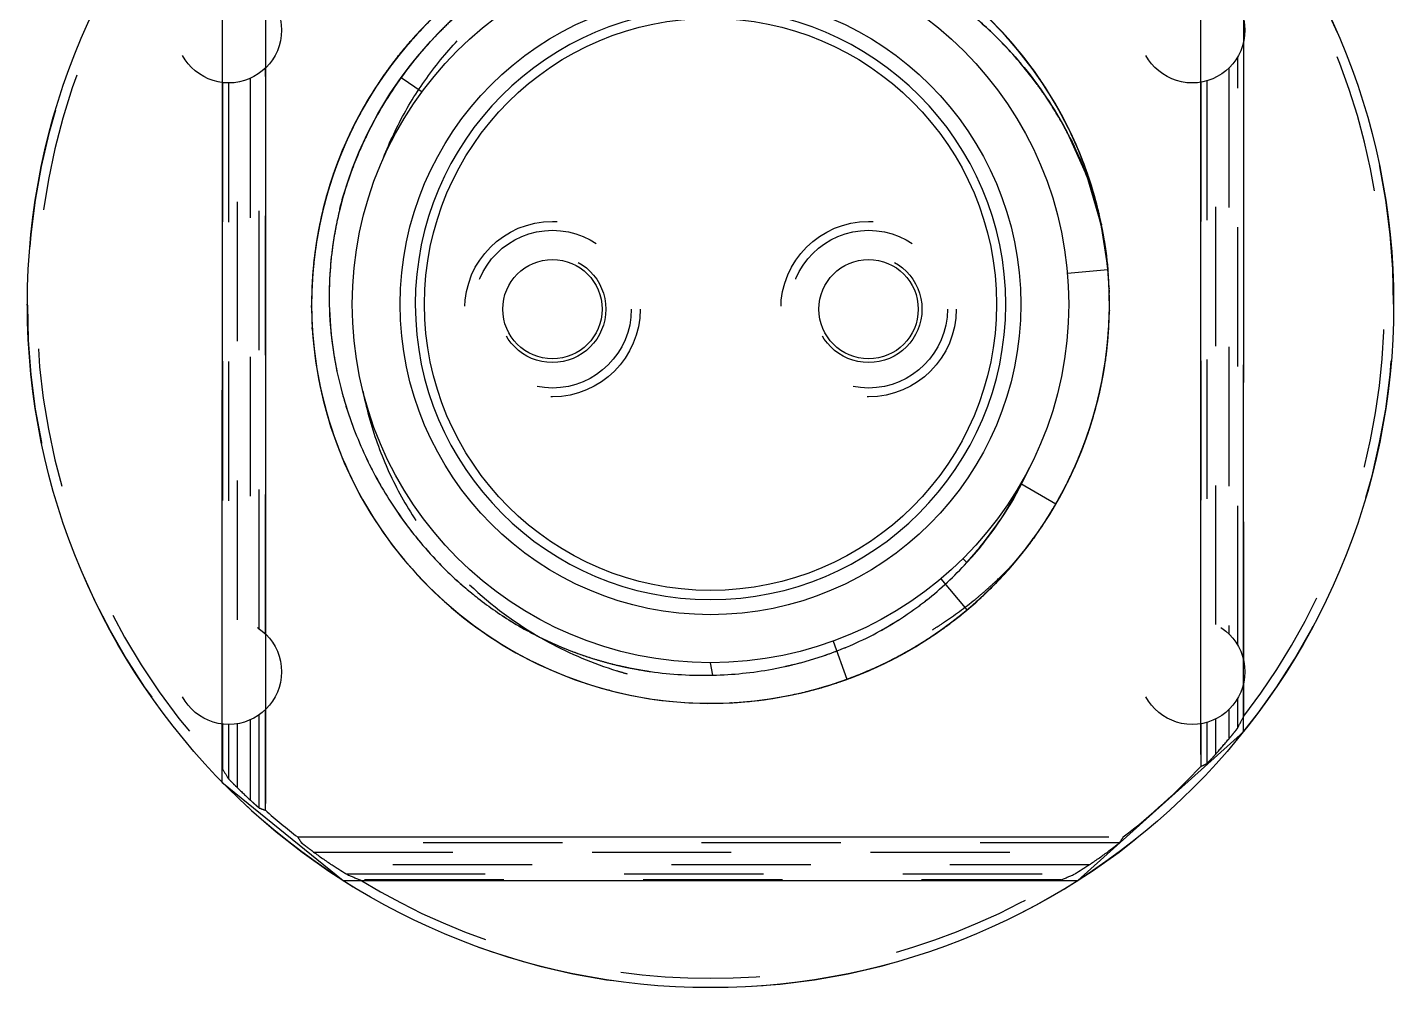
# Model space of a CAD drawing. Header units: millimetres. Extents: x 0 to 841, y 0 to 594.
# Drawn here: x 283.79 to 329.17, y 235.88 to 267.77 of the extents above; entities that cross this region are included whole.
import ezdxf

# ---------------------------------------------------------------- set-up
doc = ezdxf.new("R2010")
doc.units = ezdxf.units.MM
doc.header["$LTSCALE"] = 46.255
doc.linetypes.add('HIDDEN', pattern=[0.2, 0.1, -0.1])
doc.layers.get('0').update_dxf_attribs({"linetype": 'CONTINUOUS'})
doc.layers.add('DEFAULT_2', color=8, linetype='HIDDEN')

msp = doc.modelspace()

# ---------------------------------------------------------------- linework, layer by layer
for p, q in [((291.693, 275.017), (291.693, 241.993)), ((290.259, 274.438), (290.253, 242.707)), ((322.765, 243.615), (322.765, 273.384)), ((324.181, 244.373), (324.198, 272.745)), ((318.676, 239.435), (324.181, 244.373)), ((290.253, 242.707), (294.274, 239.44)), ((292.415, 241.174), (292.415, 241.174)), ((293.069, 240.883), (319.713, 240.883)), ((294.274, 239.44), (318.676, 239.435))]:
    msp.add_line(p, q)
at = {"color": 7, "linetype": 'Continuous'}
for p, q in [((296.204, 266.097), (296.899, 265.627)), ((319.38, 261.593), (319.384, 261.575)), ((318.333, 259.607), (319.678, 259.724)), ((296.673, 258.569), (296.673, 258.56)), ((316.284, 258.56), (316.284, 258.569)), ((293.971, 256.889), (293.971, 256.889)), ((315.583, 250.694), (315.96, 251.202)), ((314.864, 250.126), (314.993, 249.995)), ((306.556, 246.254), (306.479, 246.669))]:
    msp.add_line(p, q, dxfattribs=at)
msp.add_circle((306.479, 258.569), 22.691)
for centre, radius in [((306.479, 258.569), 11.9), ((306.479, 258.569), 10.306), ((306.479, 258.569), 9.5), ((301.229, 258.409), 1.65), ((311.729, 258.409), 1.65)]:
    msp.add_circle(centre, radius, dxfattribs=at)
for centre, radius, start, end in [((306.479, 258.569), 13.25, 47.9005, 180.3249), ((306.479, 258.569), 9.806, 0, 180), ((306.518, 258.598), 13.202, 26.1338, 47.9419), ((306.864, 258.42), 13.137, 144.2402, 153.4758), ((306.524, 258.597), 12.753, 153.5037, 156.528), ((306.397, 258.535), 13.338, 14.7307, 26.152), ((306.194, 258.737), 12.395, 156.5146, 162.7127), ((305.975, 258.81), 12.164, 162.7344, 166.1429), ((306.556, 258.582), 13.173, 14.5413, 14.706), ((306.586, 258.59), 13.142, 13.2125, 14.5418), ((305.899, 258.828), 12.086, 166.1429, 169.3054), ((306.619, 258.599), 13.107, 8.2271, 13.122), ((305.808, 258.846), 11.993, 169.307, 172.1228), ((305.867, 258.839), 12.053, 172.1279, 176.5749), ((306.467, 258.564), 13.262, 1.9434, 5.0208), ((305.937, 258.835), 12.123, 176.5759, 182.0674), ((306.479, 258.57), 13.25, 183.4786, 1.919), ((306.342, 258.56), 13.114, 180.287, 183.4726), ((305.984, 258.837), 12.17, 182.0706, 189.2124), ((306.479, 258.569), 9.806, 180.0535, 359.9465), ((306.216, 258.882), 12.406, 189.2461, 196.0785), ((306.654, 259.005), 12.861, 196.0653, 200.8471), ((306.87, 259.087), 13.092, 200.844, 205.1439), ((306.998, 259.147), 13.234, 205.1435, 210.1584), ((306.017, 258.174), 12.144, 329.6795, 335.5242), ((306.995, 259.144), 13.23, 210.1564, 214.2487), ((306.021, 258.173), 12.139, 323.4439, 329.6766), ((306.905, 259.082), 13.12, 214.2455, 219.4168), ((306.708, 258.921), 12.865, 219.4176, 223.802), ((306.025, 258.17), 12.134, 320.4899, 323.444), ((306.022, 258.172), 12.138, 317.6511, 320.4898), ((306.502, 258.724), 12.581, 223.8041, 229.6056), ((306.69, 257.563), 11.235, 308.2655, 317.6525), ((306.4, 258.607), 12.425, 229.6144, 232.0308), ((306.286, 258.458), 12.238, 232.023, 238.7472), ((306.74, 257.506), 11.158, 304.995, 308.2451), ((306.667, 257.612), 11.288, 298.7504, 304.9892), ((306.158, 258.252), 11.996, 238.7575, 242.7007), ((306.114, 258.173), 11.905, 242.7157, 248.8916), ((306.571, 257.791), 11.491, 293.781, 298.7415), ((306.155, 258.277), 12.017, 248.8894, 252.7431), ((306.37, 258.31), 12.047, 283.7005, 289.4292), ((306.467, 258.026), 11.747, 289.4413, 293.7838), ((306.17, 258.327), 12.069, 252.7433, 254.7589), ((306.192, 258.408), 12.153, 254.7591, 256.8633), ((306.205, 258.463), 12.209, 256.8624, 257.7748), ((306.211, 258.491), 12.238, 257.7747, 258.5518), ((306.221, 258.539), 12.287, 258.5529, 260.9272), ((306.256, 258.841), 12.591, 271.3661, 280.3806), ((306.29, 258.635), 12.382, 280.3969, 282.37), ((306.312, 258.534), 12.279, 282.3709, 283.7137), ((306.228, 258.581), 12.33, 260.9264, 261.8921), ((306.253, 258.806), 12.556, 261.921, 271.3827)]:
    msp.add_arc(centre, radius, start, end, dxfattribs=at)
for points, knots in [([(296.204, 266.097), (296.893, 267.054), (298.527, 268.784), (300.561, 270.028), (301.639, 270.481)], [0, 0, 0, 0, 0.502194, 1, 1, 1, 1]), ([(315.154, 268.191), (315.788, 267.661), (316.959, 266.478), (317.886, 265.096), (318.278, 264.368)], [0, 0, 0, 0, 0.49999, 1, 1, 1, 1]), ([(318.278, 264.368), (318.663, 263.653), (319.296, 262.143), (319.608, 260.534), (319.678, 259.724)], [0, 0, 0, 0, 0.500036, 1, 1, 1, 1])]:
    msp.add_open_spline(points, degree=3, knots=knots, dxfattribs=at)
at = {"layer": 'DEFAULT_2', "color": 8, "linetype": 'HIDDEN'}
for p, q in [((296.931, 267.756), (296.915, 267.74)), ((324.193, 246.723), (324.193, 267.316)), ((316.511, 267.224), (316.527, 267.205)), ((316.541, 267.189), (316.525, 267.208)), ((291.693, 247.63), (291.693, 266.409)), ((295.962, 266.629), (295.944, 266.606)), ((295.977, 266.648), (295.962, 266.629)), ((296.061, 266.757), (296.055, 266.748)), ((296.098, 266.802), (296.119, 266.829)), ((323.692, 266.408), (323.692, 247.631)), ((323.991, 247.25), (323.991, 266.789)), ((291.192, 266.071), (291.192, 247.968)), ((291.491, 247.797), (291.491, 266.242)), ((295.542, 266.049), (295.535, 266.038)), ((295.535, 266.039), (295.542, 266.049)), ((295.608, 266.144), (295.594, 266.124)), ((295.594, 266.124), (295.608, 266.144)), ((295.594, 266.124), (295.602, 266.136)), ((295.602, 266.135), (295.594, 266.124)), ((295.62, 266.162), (295.608, 266.144)), ((295.689, 266.259), (295.702, 266.277)), ((322.966, 265.989), (322.966, 248.05)), ((323.266, 247.932), (323.266, 266.106)), ((290.265, 265.933), (290.265, 248.106)), ((290.466, 265.921), (290.466, 248.118)), ((290.766, 248.096), (290.766, 265.943)), ((295.25, 265.602), (295.261, 265.62)), ((295.275, 265.641), (295.264, 265.624)), ((295.349, 265.758), (295.333, 265.734)), ((295.333, 265.733), (295.349, 265.758)), ((295.335, 265.737), (295.349, 265.758)), ((295.349, 265.758), (295.336, 265.739)), ((322.765, 265.943), (322.765, 248.096)), ((295.122, 265.393), (295.116, 265.384)), ((295.116, 265.384), (295.121, 265.393)), ((294.862, 264.941), (294.857, 264.932)), ((294.857, 264.932), (294.862, 264.941)), ((294.509, 264.25), (294.495, 264.22)), ((294.495, 264.22), (294.509, 264.25)), ((294.514, 264.26), (294.509, 264.25)), ((294.509, 264.25), (294.514, 264.26)), ((318.275, 264.373), (318.278, 264.369)), ((318.372, 264.41), (318.365, 264.422)), ((318.691, 263.71), (318.698, 263.691)), ((318.706, 263.672), (318.698, 263.691)), ((293.96, 262.907), (293.956, 262.897)), ((293.957, 262.897), (293.96, 262.908)), ((293.719, 262.135), (293.715, 262.124)), ((293.715, 262.123), (293.719, 262.135)), ((293.727, 262.166), (293.719, 262.135)), ((293.719, 262.135), (293.727, 262.166)), ((319.293, 261.936), (319.297, 261.918)), ((319.294, 261.932), (319.299, 261.914)), ((293.632, 261.812), (293.637, 261.832)), ((293.642, 261.851), (293.637, 261.832)), ((319.38, 261.589), (319.385, 261.57)), ((319.455, 261.248), (319.461, 261.217)), ((319.456, 261.239), (319.463, 261.208)), ((293.41, 260.749), (293.408, 260.738)), ((293.408, 260.738), (293.41, 260.749)), ((319.589, 260.484), (319.592, 260.468)), ((319.591, 260.474), (319.594, 260.459)), ((293.303, 259.966), (293.302, 259.955)), ((293.302, 259.954), (293.303, 259.966)), ((293.304, 259.977), (293.303, 259.966)), ((293.303, 259.966), (293.304, 259.977)), ((319.676, 259.744), (319.673, 259.779)), ((319.676, 259.746), (319.678, 259.725)), ((319.678, 259.724), (319.676, 259.744)), ((319.676, 259.744), (319.678, 259.724)), ((319.678, 259.737), (319.679, 259.725)), ((319.681, 259.694), (319.678, 259.724)), ((319.678, 259.724), (319.681, 259.694)), ((319.678, 259.724), (319.681, 259.692)), ((319.682, 259.675), (319.681, 259.694)), ((319.681, 259.694), (319.682, 259.675)), ((319.681, 259.692), (319.682, 259.671)), ((319.684, 259.647), (319.683, 259.668)), ((319.689, 259.594), (319.69, 259.58)), ((319.69, 259.579), (319.689, 259.593)), ((319.689, 259.593), (319.69, 259.579)), ((319.69, 259.58), (319.689, 259.593)), ((319.69, 259.581), (319.689, 259.592)), ((319.689, 259.592), (319.69, 259.581)), ((319.718, 259.089), (319.717, 259.1)), ((319.717, 259.1), (319.718, 259.09)), ((319.718, 259.082), (319.718, 259.092)), ((319.718, 259.092), (319.718, 259.082)), ((319.721, 259.012), (319.72, 259.042)), ((319.72, 259.042), (319.721, 259.012)), ((319.721, 259.03), (319.721, 259.017)), ((319.721, 259.021), (319.721, 259.008)), ((319.722, 258.978), (319.721, 259.012)), ((319.721, 259.012), (319.722, 258.978)), ((319.723, 258.942), (319.723, 258.953)), ((319.723, 258.953), (319.723, 258.943)), ((283.787, 258.545), (283.787, 258.569)), ((293.229, 258.534), (293.229, 258.523)), ((293.229, 258.522), (293.229, 258.534)), ((293.229, 258.523), (293.229, 258.495)), ((293.229, 258.495), (293.229, 258.522)), ((293.229, 258.495), (293.229, 258.481)), ((293.229, 258.481), (293.229, 258.495)), ((293.229, 258.481), (293.23, 258.459)), ((293.229, 258.459), (293.229, 258.481)), ((319.725, 258.288), (319.724, 258.276)), ((319.724, 258.239), (319.725, 258.272)), ((319.725, 258.272), (319.724, 258.239)), ((319.725, 258.3), (319.725, 258.278)), ((319.725, 258.3), (319.725, 258.288)), ((319.725, 258.272), (319.725, 258.298)), ((319.725, 258.298), (319.725, 258.272)), ((319.725, 258.278), (319.725, 258.267)), ((319.726, 258.357), (319.726, 258.368)), ((319.726, 258.368), (319.726, 258.357)), ((329.17, 258.569), (329.17, 258.545)), ((293.252, 257.783), (293.251, 257.799)), ((293.252, 257.799), (293.252, 257.783)), ((293.252, 257.783), (293.253, 257.766)), ((293.253, 257.766), (293.252, 257.783)), ((293.253, 257.766), (293.256, 257.729)), ((293.256, 257.73), (293.253, 257.766)), ((293.254, 257.766), (293.255, 257.746)), ((293.255, 257.746), (293.257, 257.721)), ((293.256, 257.718), (293.256, 257.73)), ((293.256, 257.729), (293.257, 257.718)), ((293.258, 257.7), (293.256, 257.725)), ((319.679, 257.436), (319.678, 257.426)), ((319.595, 256.694), (319.596, 256.704)), ((319.596, 256.703), (319.595, 256.694)), ((319.617, 256.855), (319.619, 256.866)), ((319.619, 256.866), (319.617, 256.855)), ((319.501, 256.126), (319.503, 256.137)), ((319.503, 256.137), (319.501, 256.125)), ((294.937, 255.671), (294.941, 255.654)), ((294.941, 255.654), (294.944, 255.637)), ((319.388, 255.587), (319.395, 255.615)), ((319.311, 255.27), (319.308, 255.26)), ((319.149, 254.694), (319.152, 254.704)), ((319.152, 254.704), (319.149, 254.694)), ((294.144, 253.733), (294.152, 253.712)), ((294.162, 253.687), (294.153, 253.708)), ((318.895, 253.943), (318.906, 253.974)), ((318.906, 253.974), (318.895, 253.943)), ((318.906, 253.974), (318.91, 253.985)), ((318.91, 253.985), (318.906, 253.974)), ((318.645, 253.324), (318.649, 253.333)), ((318.649, 253.333), (318.645, 253.324)), ((318.582, 253.176), (318.577, 253.167)), ((316.784, 252.62), (317.953, 251.945)), ((318.315, 252.616), (318.32, 252.626)), ((318.32, 252.626), (318.315, 252.616)), ((317.938, 251.918), (317.954, 251.945)), ((317.954, 251.945), (317.939, 251.919)), ((317.727, 251.567), (317.736, 251.583)), ((317.737, 251.583), (317.727, 251.567)), ((317.732, 251.576), (317.727, 251.567)), ((317.864, 251.793), (317.877, 251.814)), ((317.886, 251.83), (317.874, 251.809)), ((315.81, 250.994), (315.822, 251.01)), ((315.822, 251.01), (315.832, 251.023)), ((317.479, 251.183), (317.488, 251.197)), ((317.488, 251.197), (317.479, 251.183)), ((317.499, 251.214), (317.488, 251.197)), ((317.488, 251.197), (317.499, 251.213)), ((317.515, 251.238), (317.509, 251.229)), ((317.605, 251.375), (317.611, 251.384)), ((317.61, 251.383), (317.605, 251.375)), ((317.041, 250.569), (317.057, 250.59)), ((317.057, 250.59), (317.041, 250.569)), ((317.098, 250.646), (317.076, 250.617)), ((317.159, 250.728), (317.152, 250.719)), ((317.153, 250.719), (317.159, 250.728)), ((317.159, 250.728), (317.17, 250.743)), ((317.17, 250.743), (317.163, 250.733)), ((317.217, 250.809), (317.236, 250.835)), ((317.236, 250.835), (317.217, 250.808)), ((317.237, 250.835), (317.218, 250.809)), ((317.236, 250.835), (317.229, 250.826)), ((317.23, 250.827), (317.236, 250.835)), ((317.243, 250.845), (317.236, 250.836)), ((296.214, 250.193), (296.227, 250.176)), ((296.243, 250.157), (296.229, 250.173)), ((314.993, 249.995), (315.387, 250.45)), ((316.238, 249.608), (316.245, 249.615)), ((316.245, 249.616), (316.239, 249.608)), ((316.245, 249.615), (316.265, 249.637)), ((316.264, 249.636), (316.245, 249.616)), ((316.275, 249.648), (316.284, 249.658)), ((316.284, 249.658), (316.276, 249.649)), ((316.561, 249.98), (316.578, 249.997)), ((316.578, 249.997), (316.598, 250.019)), ((316.598, 250.019), (316.611, 250.033)), ((316.611, 250.033), (316.629, 250.052)), ((314.127, 249.454), (314.995, 248.42)), ((316, 249.356), (316.018, 249.375)), ((316.141, 249.504), (316.129, 249.491)), ((316.219, 249.588), (316.199, 249.567)), ((315.328, 248.708), (315.313, 248.695)), ((315.314, 248.696), (315.328, 248.708)), ((315.328, 248.708), (315.32, 248.701)), ((315.321, 248.702), (315.328, 248.709)), ((315.328, 248.709), (315.338, 248.718)), ((315.338, 248.717), (315.328, 248.709)), ((315.574, 248.935), (315.585, 248.945)), ((315.584, 248.945), (315.575, 248.936)), ((315.651, 249.008), (315.636, 248.994)), ((315.637, 248.995), (315.651, 249.008)), ((315.651, 249.008), (315.669, 249.025)), ((315.668, 249.025), (315.651, 249.008)), ((315.651, 249.008), (315.663, 249.019)), ((315.663, 249.019), (315.675, 249.031)), ((315.71, 249.065), (315.734, 249.088)), ((315.734, 249.089), (315.711, 249.066)), ((315.783, 249.138), (315.764, 249.118)), ((314.785, 248.246), (314.803, 248.262)), ((314.809, 248.266), (314.8, 248.259)), ((314.818, 248.274), (314.809, 248.266)), ((315.17, 248.569), (315.185, 248.581)), ((315.203, 248.597), (315.188, 248.584)), ((314.302, 247.876), (314.283, 247.862)), ((314.319, 247.888), (314.302, 247.876)), ((314.302, 247.876), (314.318, 247.887)), ((314.456, 247.99), (314.442, 247.979)), ((314.638, 248.131), (314.646, 248.137)), ((314.643, 248.134), (314.654, 248.142)), ((314.654, 248.142), (314.643, 248.134)), ((314.653, 248.142), (314.668, 248.154)), ((314.669, 248.154), (314.653, 248.142)), ((314.661, 248.149), (314.653, 248.142)), ((314.682, 248.165), (314.661, 248.149)), ((314.662, 248.15), (314.682, 248.165)), ((299.296, 247.436), (299.313, 247.425)), ((299.33, 247.414), (299.313, 247.425)), ((310.549, 247.388), (311.01, 246.119)), ((313.667, 247.439), (313.645, 247.425)), ((313.646, 247.425), (313.667, 247.439)), ((313.833, 247.548), (313.849, 247.558)), ((313.837, 247.551), (313.851, 247.56)), ((313.952, 247.628), (313.943, 247.622)), ((313.974, 247.644), (313.984, 247.651)), ((314.011, 247.669), (314.028, 247.681)), ((314.052, 247.697), (314.029, 247.681)), ((314.135, 247.756), (314.126, 247.749)), ((314.126, 247.749), (314.135, 247.755)), ((312.722, 246.883), (312.698, 246.87)), ((312.804, 246.927), (312.795, 246.922)), ((312.832, 246.942), (312.814, 246.932)), ((313.214, 247.159), (313.197, 247.149)), ((313.198, 247.149), (313.214, 247.159)), ((311.828, 246.447), (311.809, 246.439)), ((311.81, 246.44), (311.828, 246.447)), ((312.082, 246.563), (312.071, 246.558)), ((312.106, 246.574), (312.118, 246.579)), ((312.217, 246.627), (312.228, 246.632)), ((312.237, 246.637), (312.224, 246.63)), ((312.227, 246.632), (312.238, 246.637)), ((312.228, 246.632), (312.258, 246.646)), ((312.619, 246.828), (312.63, 246.834)), ((312.64, 246.839), (312.649, 246.844)), ((312.698, 246.87), (312.721, 246.882)), ((311.01, 246.119), (311.038, 246.129)), ((311.119, 246.159), (311.135, 246.165)), ((311.135, 246.165), (311.152, 246.172)), ((311.175, 246.181), (311.158, 246.174)), ((311.422, 246.277), (311.402, 246.269)), ((311.404, 246.269), (311.422, 246.276)), ((311.412, 246.272), (311.422, 246.276)), ((311.624, 246.36), (311.652, 246.371)), ((311.682, 246.385), (311.653, 246.372)), ((311.719, 246.4), (311.731, 246.405)), ((311.731, 246.406), (311.721, 246.401)), ((324.193, 244.894), (324.193, 246.016)), ((303.081, 245.763), (303.104, 245.757)), ((303.125, 245.752), (303.102, 245.758)), ((291.693, 241.771), (291.693, 245.109)), ((307.123, 245.336), (307.146, 245.337)), ((307.174, 245.338), (307.151, 245.337)), ((323.692, 245.108), (323.692, 244.135)), ((323.991, 244.508), (323.991, 245.489)), ((290.265, 244.633), (290.265, 243.145)), ((290.466, 244.619), (290.466, 242.821)), ((290.766, 242.515), (290.766, 244.643)), ((291.192, 244.771), (291.192, 242.109)), ((291.491, 241.842), (291.491, 244.942)), ((322.765, 244.643), (322.765, 243.221)), ((322.966, 244.689), (322.966, 243.319)), ((323.266, 243.642), (323.266, 244.806)), ((292.767, 240.883), (320.191, 240.883)), ((320.06, 240.682), (292.897, 240.682)), ((293.293, 240.382), (319.665, 240.382)), ((319.057, 239.957), (293.901, 239.957)), ((294.365, 239.657), (318.592, 239.657)), ((318.118, 239.455), (294.84, 239.455))]:
    msp.add_line(p, q, dxfattribs=at)
for points in [[(294.164, 261.723), (294.181, 261.79), (294.203, 261.874), (294.229, 261.972), (294.261, 262.09), (294.321, 262.296), (294.429, 262.638), (294.59, 263.093), (294.809, 263.638), (295.09, 264.246), (295.432, 264.892), (295.833, 265.553), (296.204, 266.097)], [(318.278, 264.369), (318.977, 262.825), (319.448, 261.226), (319.678, 259.724)], [(317.07, 253.143), (316.834, 252.655), (316.528, 252.092), (316.21, 251.574), (315.886, 251.098), (315.563, 250.669)], [(315.583, 250.694), (315.386, 250.448), (315.16, 250.182), (314.993, 249.995)], [(303.43, 246.573), (303.507, 246.555), (303.579, 246.539), (303.642, 246.526), (303.706, 246.512), (303.782, 246.496)]]:
    msp.add_lwpolyline(points, dxfattribs=at)
for centre, radius in [((290.479, 267.669), 1.75), ((322.479, 267.669), 1.75), ((301.229, 258.409), 2.913), ((301.229, 258.409), 2.619), ((311.729, 258.409), 2.913), ((311.729, 258.409), 2.619), ((301.229, 258.409), 1.774), ((311.729, 258.409), 1.774), ((290.479, 246.369), 1.75), ((322.479, 246.369), 1.75)]:
    msp.add_circle(centre, radius, dxfattribs=at)
for centre, radius, start, end in [((306.479, 258.569), 22.691, 0, 180), ((306.479, 258.569), 22.379, 136.429, 223.571), ((306.479, 258.569), 22.379, 322.3314, 37.6695), ((306.48, 258.571), 13.248, 26.1577, 132.8575), ((306.508, 258.604), 13.205, 40.6598, 58.5002), ((306.51, 258.539), 13.293, 131.8262, 145.2223), ((306.505, 258.547), 13.283, 132.871, 137.2255), ((306.451, 258.547), 13.285, 26.1862, 48.0041), ((306.479, 258.569), 13.25, 1.919, 47.9005), ((306.448, 258.598), 13.208, 134.7542, 142.6345), ((306.439, 258.606), 13.196, 136.0352, 137.4631), ((306.475, 258.566), 13.249, 135.6923, 136.6295), ((306.455, 258.587), 13.22, 134.7409, 136.1863), ((307.096, 258.233), 13.435, 132.9808, 135.638), ((306.734, 258.128), 13.122, 43.6733, 49.9661), ((306.516, 258.536), 13.299, 136.5779, 143.1161), ((306.431, 258.613), 13.186, 137.4643, 141.4848), ((306.435, 258.606), 13.192, 136.1856, 140.9473), ((306.979, 258.338), 13.278, 135.6087, 144.2424), ((306.499, 258.553), 13.275, 138.6557, 139.9421), ((306.449, 258.59), 13.214, 137.5484, 139.0401), ((306.492, 258.555), 13.268, 138.1446, 138.9794), ((306.506, 258.547), 13.284, 137.8099, 138.6557), ((306.5, 258.548), 13.279, 137.2255, 138.1445), ((306.465, 258.575), 13.236, 136.6295, 137.5486), ((306.502, 258.547), 13.281, 139.9423, 144.409), ((306.431, 258.609), 13.188, 140.9449, 143.3658), ((306.414, 258.62), 13.168, 139.988, 141.4268), ((306.508, 258.543), 13.288, 140.5422, 141.4215), ((306.499, 258.549), 13.278, 139.4446, 140.257), ((306.428, 258.608), 13.186, 139.0403, 139.9877), ((306.495, 258.552), 13.272, 138.9794, 139.4446), ((306.676, 258.068), 13.205, 36.2268, 43.6856), ((306.447, 258.549), 13.287, 26.2039, 40.6553), ((306.444, 258.547), 13.29, 26.2053, 40.5613), ((306.482, 258.573), 13.25, 142.6403, 145.6182), ((306.499, 258.549), 13.278, 142.8771, 145.2186), ((306.454, 258.593), 13.216, 143.3661, 145.2587), ((306.45, 258.595), 13.211, 143.3645, 144.5215), ((306.436, 258.603), 13.196, 142.6641, 143.8032), ((306.46, 258.59), 13.223, 141.4851, 142.64), ((306.426, 258.61), 13.183, 141.4261, 142.4348), ((306.422, 258.614), 13.177, 141.4267, 141.6259), ((306.492, 258.566), 13.263, 144.8801, 179.6871), ((306.874, 258.414), 13.149, 144.2452, 153.4724), ((306.48, 258.563), 13.254, 145.7278, 147.6181), ((306.503, 258.548), 13.281, 145.6279, 147.1229), ((306.471, 258.58), 13.237, 145.7074, 147.165), ((306.474, 258.566), 13.247, 145.2143, 146.6651), ((306.469, 258.57), 13.241, 146.1366, 146.6669), ((306.446, 258.595), 13.208, 145.2504, 146.223), ((306.489, 258.557), 13.265, 145.2189, 145.7278), ((306.481, 258.561), 13.256, 145.2144, 145.7067), ((306.51, 258.543), 13.289, 144.6946, 145.628), ((306.463, 258.586), 13.227, 144.5215, 145.6529), ((306.492, 258.555), 13.268, 145.2387, 145.4164), ((306.496, 258.552), 13.273, 144.5061, 145.2387), ((306.488, 258.557), 13.264, 144.2201, 145.1514), ((306.44, 258.6), 13.201, 143.8031, 145.1425), ((306.492, 258.554), 13.269, 144.2189, 144.5947), ((306.495, 258.552), 13.273, 143.7698, 144.2189), ((306.473, 258.567), 13.246, 147.6181, 152.198), ((306.438, 258.589), 13.205, 148.0755, 150.7465), ((306.462, 258.585), 13.228, 147.2664, 150.0222), ((306.49, 258.569), 13.259, 147.1625, 149.069), ((306.48, 258.575), 13.248, 147.1651, 148.1364), ((306.485, 258.56), 13.26, 147.8094, 148.0878), ((306.443, 258.587), 13.21, 147.5865, 148.0754), ((306.491, 258.556), 13.267, 147.2472, 147.8274), ((306.452, 258.581), 13.221, 147.1214, 147.5865), ((306.455, 258.589), 13.219, 146.223, 147.16), ((306.46, 258.576), 13.23, 146.6653, 147.1214), ((306.786, 258.15), 13.068, 33.9304, 36.2242), ((306.48, 258.57), 13.25, 149.9607, 179.5267), ((306.509, 258.561), 13.28, 149.0881, 177.127), ((306.434, 258.588), 13.202, 149.0152, 165.6865), ((306.456, 258.577), 13.226, 149.9353, 151.358), ((306.472, 258.579), 13.239, 150.0223, 151.1332), ((306.435, 258.591), 13.202, 150.7476, 150.9627), ((306.467, 258.571), 13.239, 149.0266, 149.9344), ((307.035, 258.312), 12.771, 28.3374, 33.9517), ((306.522, 258.552), 13.296, 152.2596, 160.8769), ((306.446, 258.582), 13.215, 152.1991, 160.5651), ((306.423, 258.598), 13.187, 151.9973, 154.2008), ((306.49, 258.569), 13.26, 151.1332, 152.3322), ((306.516, 258.553), 13.29, 150.9437, 152.2595), ((306.447, 258.582), 13.216, 151.3582, 152.0879), ((306.431, 258.593), 13.196, 150.9626, 151.997), ((306.5, 258.563), 13.271, 151.3194, 151.7708), ((306.437, 258.589), 13.204, 155.0158, 161.7126), ((306.515, 258.553), 13.289, 154.0393, 160.5062), ((306.52, 258.554), 13.293, 154.773, 159.1745), ((306.431, 258.594), 13.196, 154.2008, 155.3536), ((306.417, 258.597), 13.182, 154.1368, 155.0112), ((306.529, 258.595), 12.759, 153.5114, 156.5343), ((307.227, 258.417), 12.551, 27.8395, 28.3288), ((307.342, 258.477), 12.422, 24.5644, 27.844), ((306.446, 258.559), 13.283, 5.5256, 26.1684), ((306.479, 258.564), 13.252, 22.7611, 26.2038), ((306.48, 258.565), 13.25, 22.849, 26.2041), ((306.515, 258.591), 13.208, 25.2186, 26.1671), ((306.5, 258.573), 13.228, 5.2301, 26.2025), ((306.513, 258.578), 13.215, 5.6322, 26.1958), ((306.402, 258.546), 13.329, 14.7154, 26.0955), ((306.447, 258.562), 13.281, 5.4015, 25.2076), ((306.504, 258.559), 13.276, 155.7125, 170.2206), ((306.453, 258.584), 13.22, 155.3569, 160.5861), ((306.245, 258.716), 12.45, 156.5226, 162.6932), ((306.524, 258.581), 13.204, 5.3465, 22.7679), ((307.546, 258.57), 12.197, 20.5174, 24.5647), ((306.504, 258.567), 13.274, 161.5381, 163.7824), ((306.517, 258.556), 13.29, 160.6718, 161.8058), ((306.461, 258.58), 13.23, 160.9726, 161.599), ((306.489, 258.571), 13.259, 160.5856, 161.5378), ((307.757, 258.649), 11.973, 14.6982, 20.5176), ((306.472, 258.576), 13.241, 161.714, 165.7662), ((306.525, 258.554), 13.297, 161.8059, 164.238), ((306.477, 258.575), 13.246, 161.5994, 163.7739), ((305.91, 258.824), 12.099, 162.7081, 166.1364), ((306.513, 258.566), 13.283, 164.6448, 171.3516), ((306.487, 258.563), 13.259, 164.8379, 170.5092), ((306.46, 258.569), 13.231, 164.8722, 170.0999), ((306.508, 258.565), 13.278, 163.7823, 165.0004), ((306.494, 258.56), 13.267, 163.9714, 164.8729), ((306.484, 258.573), 13.254, 163.7737, 164.6417), ((306.554, 258.582), 13.174, 14.706, 14.7445), ((306.422, 258.55), 13.308, 11.6568, 14.6609), ((306.585, 258.59), 13.142, 14.5418, 14.5818), ((306.509, 258.568), 13.279, 165.7699, 179.6368), ((306.49, 258.572), 13.259, 165.8548, 170.1006), ((305.807, 258.851), 11.992, 166.1441, 169.3304), ((307.94, 258.697), 11.783, 5.0001, 14.6976), ((306.585, 258.59), 13.142, 13.1927, 13.2125), ((305.854, 258.842), 12.04, 169.3306, 172.1355), ((306.535, 258.573), 13.194, 6.6725, 11.5611), ((306.523, 258.565), 13.293, 171.2959, 179.5057), ((306.536, 258.565), 13.306, 171.3559, 179.6276), ((306.418, 258.577), 13.189, 171.2891, 174.47), ((306.467, 258.566), 13.238, 171.3761, 173.8856), ((306.531, 258.562), 13.301, 170.0938, 173.3651), ((306.442, 258.571), 13.213, 170.7983, 173.313), ((306.474, 258.565), 13.245, 170.2248, 171.3762), ((306.431, 258.575), 13.202, 170.1034, 171.2891), ((306.519, 258.565), 13.29, 170.4826, 171.2959), ((306.451, 258.569), 13.222, 170.5608, 170.7985), ((306.423, 258.573), 13.194, 173.3134, 179.834), ((306.52, 258.565), 13.29, 173.3955, 174.2031), ((305.903, 258.836), 12.089, 172.1373, 176.5709), ((306.472, 258.578), 13.256, 4.9568, 8.1974), ((306.542, 258.575), 13.186, 5.0542, 6.6883), ((306.427, 258.573), 13.198, 174.3965, 180.1722), ((306.441, 258.575), 13.212, 174.4725, 179.6976), ((306.503, 258.565), 13.273, 174.5663, 180.8489), ((306.477, 258.574), 13.251, 4.9772, 5.6303), ((306.502, 258.567), 13.227, 4.4423, 5.5893), ((306.47, 258.564), 13.259, 4.4533, 5.5209), ((306.472, 258.574), 13.255, 4.4934, 5.3576), ((306.427, 258.56), 13.302, 1.9535, 5.0213), ((306.522, 258.573), 13.206, 1.9437, 5.0046), ((306.467, 258.573), 13.261, 4.7335, 4.9794), ((306.477, 258.564), 13.252, 4.3079, 5.0211), ((306.398, 258.571), 13.329, 3.3899, 4.9584), ((306.49, 258.575), 13.238, 2.5018, 4.7663), ((306.464, 258.573), 13.264, 2.3093, 4.7467), ((306.41, 258.574), 13.181, 177.121, 181.9104), ((305.946, 258.834), 12.132, 176.5728, 189.2243), ((306.511, 258.568), 13.218, 2.3936, 4.3965), ((306.464, 258.564), 13.264, 2.2816, 4.3955), ((306.444, 258.572), 13.284, 2.2774, 4.3507), ((306.487, 258.565), 13.242, 2.5087, 4.308), ((306.364, 258.569), 13.364, 1.9011, 3.4095), ((306.471, 258.574), 13.257, 1.8916, 2.5021), ((306.501, 258.566), 13.228, 1.9348, 2.5085), ((306.455, 258.573), 13.273, 355.0844, 2.3094), ((306.523, 258.568), 13.206, 2.0555, 2.3932), ((306.434, 258.571), 13.294, 358.8245, 2.2341), ((306.472, 258.564), 13.256, 1.936, 2.2372), ((306.361, 258.569), 13.367, 358.8473, 1.9016), ((306.527, 258.573), 13.201, 0.3661, 1.926), ((306.466, 258.574), 13.262, 1.4789, 1.8916), ((306.51, 258.566), 13.219, 1.3631, 1.9348), ((306.524, 258.568), 13.205, 1.6675, 1.926), ((306.477, 258.564), 13.252, 1.4506, 1.7885), ((306.531, 258.569), 13.198, 359.4287, 1.6234), ((306.488, 258.565), 13.241, 359.4791, 1.4508), ((306.479, 258.569), 22.691, 180.0623, 359.9377), ((306.473, 258.575), 13.244, 179.6979, 180.3436), ((306.497, 258.565), 13.267, 179.6792, 180.6555), ((306.414, 258.572), 13.185, 179.8382, 180.3314), ((306.426, 258.572), 13.197, 180.3314, 180.976), ((306.482, 258.575), 13.253, 180.3436, 180.9112), ((306.479, 258.569), 13.25, 180.3249, 183.4786), ((306.464, 258.574), 13.235, 180.4955, 183.5033), ((306.515, 258.567), 13.286, 179.6339, 183.0774), ((306.484, 258.565), 13.254, 180.6553, 183.4562), ((306.497, 258.565), 13.267, 180.8487, 182.8817), ((306.498, 258.575), 13.269, 180.9116, 183.121), ((306.451, 258.572), 13.222, 180.9766, 183.3533), ((306.497, 258.564), 13.23, 329.9873, 358.7545), ((306.418, 258.575), 13.31, 349.4442, 358.5525), ((306.43, 258.576), 13.298, 349.7392, 358.5581), ((306.555, 258.568), 13.174, 355.9994, 358.8256), ((306.523, 258.574), 13.206, 357.1173, 358.8037), ((306.438, 258.571), 13.29, 358.222, 358.8245), ((306.551, 258.566), 13.178, 358.3784, 359.5351), ((306.518, 258.564), 13.211, 358.2807, 358.8467), ((306.543, 258.573), 13.186, 358.8046, 0.3859), ((306.507, 258.564), 13.222, 358.8467, 359.4788), ((306.478, 258.574), 13.249, 182.814, 183.4999), ((306.48, 258.575), 13.251, 182.8134, 184.0335), ((306.468, 258.564), 13.238, 182.8734, 183.4554), ((306.508, 258.567), 13.278, 183.0777, 183.6341), ((306.506, 258.576), 13.277, 183.1208, 184.1536), ((306.423, 258.577), 13.305, 349.7427, 358.1302), ((306.545, 258.563), 13.184, 354.7885, 358.281), ((306.538, 258.566), 13.191, 355.1844, 358.3781), ((306.469, 258.577), 13.26, 355.5266, 357.1379), ((306.54, 258.581), 13.311, 183.5049, 186.8123), ((306.456, 258.563), 13.227, 183.4554, 184.1206), ((306.478, 258.564), 13.248, 183.4562, 183.7439), ((306.48, 258.564), 13.25, 183.4562, 183.7445), ((306.504, 258.566), 13.274, 183.65, 184.1091), ((306.472, 258.564), 13.242, 183.7439, 184.2636), ((306.479, 258.569), 13.249, 184.0123, 330.0058), ((306.434, 258.559), 13.204, 184.0979, 201.5532), ((306.405, 258.582), 13.324, 352.2355, 355.5661), ((306.483, 258.574), 13.246, 352.4699, 354.7512), ((306.533, 258.564), 13.196, 352.6028, 354.7892), ((306.529, 258.567), 13.2, 352.8897, 355.1838), ((306.438, 258.575), 13.29, 352.9693, 355.0378), ((306.516, 258.571), 13.213, 354.7516, 355.9996), ((306.182, 258.875), 12.372, 189.2387, 196.0891), ((306.435, 258.573), 13.293, 351.6246, 352.7812), ((306.508, 258.57), 13.221, 351.6838, 352.89), ((306.363, 258.588), 13.367, 347.5688, 350.7485), ((306.445, 258.572), 13.283, 349.436, 351.6248), ((306.496, 258.571), 13.233, 349.4439, 351.6836), ((306.465, 258.577), 13.264, 349.7988, 351.8399), ((306.52, 258.566), 13.209, 349.8155, 352.1566), ((306.368, 258.587), 13.361, 350.7286, 352.2734), ((306.469, 258.576), 13.26, 351.8829, 352.4703), ((306.533, 258.564), 13.196, 352.1572, 352.5578), ((306.462, 258.567), 13.266, 339.7832, 349.879), ((306.493, 258.571), 13.237, 346.1908, 348.6796), ((306.462, 258.578), 13.267, 346.2336, 348.7392), ((306.47, 258.576), 13.259, 346.4059, 349.7987), ((306.484, 258.563), 13.243, 347.1359, 348.7108), ((306.436, 258.575), 13.293, 348.5971, 349.7391), ((306.502, 258.569), 13.227, 348.6799, 349.8157), ((306.482, 258.574), 13.247, 348.7397, 349.4439), ((306.446, 258.574), 13.282, 340.1762, 348.5921), ((306.498, 258.56), 13.228, 340.2754, 347.1117), ((306.453, 258.572), 13.275, 345.9716, 348.5975), ((306.412, 258.577), 13.316, 346.0436, 347.5888), ((306.501, 258.559), 13.225, 347.1132, 347.2334), ((306.649, 259.003), 12.856, 196.0612, 200.8449), ((306.448, 258.583), 13.283, 336.694, 346.4061), ((306.428, 258.586), 13.303, 341.9927, 345.193), ((306.486, 258.558), 13.239, 342.7443, 346.0871), ((306.456, 258.581), 13.274, 343.0194, 345.2009), ((306.474, 258.576), 13.256, 345.2012, 346.1908), ((306.467, 258.568), 13.26, 345.5982, 345.9708), ((306.454, 258.58), 13.276, 345.619, 346.2338), ((306.581, 258.529), 13.14, 341.1745, 342.7798), ((306.493, 258.56), 13.234, 342.0805, 343.1914), ((306.466, 258.568), 13.262, 342.329, 343.3653), ((306.64, 258.51), 13.079, 337.9005, 341.1926), ((306.518, 258.552), 13.207, 339.7696, 342.0809), ((306.478, 258.565), 13.249, 340.1681, 342.3291), ((306.432, 258.585), 13.298, 340.2829, 342.1913), ((306.51, 258.589), 13.286, 201.5339, 219.3031), ((306.501, 258.561), 13.226, 329.983, 339.5647), ((306.514, 258.553), 13.211, 330.4894, 338.9597), ((306.493, 258.567), 13.236, 330.6125, 339.0469), ((306.525, 258.55), 13.2, 333.5366, 339.5733), ((306.53, 258.545), 13.193, 336.3978, 338.9669), ((306.435, 258.586), 13.296, 336.7274, 338.9957), ((306.456, 258.576), 13.273, 336.8943, 339.2483), ((306.439, 258.585), 13.292, 338.7025, 338.9952), ((306.497, 258.557), 13.228, 338.9663, 340.1678), ((306.536, 258.548), 13.189, 339.0595, 340.2717), ((306.447, 258.579), 13.282, 339.2487, 340.2829), ((306.99, 259.142), 13.224, 205.1406, 210.1592), ((306.482, 258.577), 13.25, 332.9977, 336.3304), ((306.446, 258.58), 13.283, 333.3502, 336.8943), ((306.443, 258.585), 13.288, 333.7487, 336.6938), ((306.548, 258.537), 13.174, 335.9875, 336.3968), ((306.562, 258.541), 13.162, 336.2909, 337.9204), ((306.436, 258.588), 13.295, 333.357, 335.5787), ((306.533, 258.544), 13.19, 333.6544, 335.9413), ((306.521, 258.55), 13.204, 330.4839, 332.7599), ((306.471, 258.568), 13.256, 330.5556, 332.6698), ((306.443, 258.585), 13.288, 330.6641, 333.3089), ((306.465, 258.571), 13.262, 330.9735, 332.5583), ((306.44, 258.598), 13.296, 331.5072, 333.0378), ((306.512, 258.557), 13.215, 332.4765, 333.5351), ((306.451, 258.579), 13.279, 332.5582, 333.7486), ((306.455, 258.576), 13.274, 332.6695, 333.35), ((306.527, 258.547), 13.197, 332.7603, 333.6546), ((306.476, 258.565), 13.249, 326.1029, 330.9733), ((306.755, 258.394), 12.922, 327.4064, 330.0618), ((306.797, 258.369), 12.873, 328.1049, 330.0649), ((306.501, 258.561), 13.227, 328.6074, 329.8519), ((306.489, 258.569), 13.241, 329.0085, 329.9778), ((306.46, 258.575), 13.269, 329.078, 330.0193), ((306.471, 258.579), 13.261, 329.3267, 330.6135), ((306.502, 258.55), 13.22, 329.5783, 330.0228), ((306.435, 258.601), 13.303, 329.9788, 331.527), ((306.452, 258.58), 13.278, 330.0193, 330.6639), ((306.492, 258.555), 13.231, 330.0228, 330.5551), ((306.509, 258.557), 13.218, 329.983, 330.4842), ((306.898, 259.078), 13.112, 214.2475, 219.4221), ((306.427, 258.604), 13.312, 324.0331, 327.4051), ((306.524, 258.54), 13.196, 326.2665, 327.4116), ((306.514, 258.543), 13.206, 326.2909, 329.5783), ((306.497, 258.564), 13.231, 326.6565, 328.6074), ((306.467, 258.583), 13.266, 327.0321, 328.0734), ((306.482, 258.562), 13.243, 327.1759, 328.116), ((306.474, 258.578), 13.258, 327.1702, 328.0761), ((306.634, 258.469), 13.065, 327.4109, 328.108), ((306.478, 258.575), 13.253, 328.0763, 329.034), ((306.474, 258.578), 13.258, 329.0339, 329.301), ((306.03, 258.166), 12.128, 323.4419, 323.7432), ((306.033, 258.164), 12.125, 323.9144, 324.147), ((306.03, 258.166), 12.128, 324.147, 324.9514), ((306.378, 258.638), 13.372, 324.0392, 326.2665), ((306.458, 258.588), 13.277, 324.2714, 326.678), ((306.469, 258.583), 13.265, 324.2643, 325.7491), ((306.465, 258.585), 13.269, 324.2646, 325.2753), ((306.481, 258.562), 13.243, 324.3224, 326.212), ((306.446, 258.596), 13.292, 324.6419, 326.1744), ((306.501, 258.549), 13.219, 324.7554, 325.71), ((306.519, 258.539), 13.2, 324.7975, 325.2574), ((306.515, 258.542), 13.205, 325.2575, 326.1322), ((306.473, 258.58), 13.26, 325.2753, 325.7514), ((306.497, 258.552), 13.225, 325.7099, 326.5642), ((306.478, 258.576), 13.254, 325.7514, 326.1619), ((306.479, 258.575), 13.252, 325.7492, 326.158), ((306.485, 258.571), 13.245, 326.158, 326.6576), ((306.482, 258.574), 13.25, 326.1619, 326.3362), ((306.488, 258.558), 13.235, 326.5642, 327.132), ((306.463, 258.585), 13.27, 326.62, 327.1703), ((306.489, 258.569), 13.241, 326.6576, 326.8623), ((306.725, 258.936), 12.888, 219.4235, 223.8), ((306.451, 258.594), 13.286, 311.9757, 324.2719), ((306.012, 258.18), 12.151, 320.4908, 321.9691), ((306.018, 258.176), 12.144, 321.9691, 323.0344), ((306.492, 258.554), 13.23, 315.7213, 324.3222), ((306.513, 258.536), 13.203, 317.7574, 322.8476), ((306.454, 258.593), 13.283, 321.4683, 323.2532), ((306.437, 258.602), 13.302, 321.6776, 324.2286), ((306.5, 258.548), 13.22, 321.9032, 323.6839), ((306.527, 258.533), 13.19, 322.3209, 322.8535), ((306.532, 258.526), 13.181, 322.3985, 322.939), ((306.529, 258.529), 13.186, 322.3989, 323.4242), ((306.415, 258.61), 13.325, 322.8463, 324.0406), ((306.524, 258.532), 13.191, 322.939, 323.4176), ((306.525, 258.535), 13.192, 322.971, 323.745), ((306.461, 258.588), 13.275, 323.2534, 324.123), ((306.516, 258.538), 13.201, 323.4242, 324.1634), ((306.525, 258.535), 13.193, 323.7973, 324.7976), ((306.508, 258.544), 13.211, 324.1645, 324.7554), ((306.439, 258.601), 13.3, 324.2747, 324.642), ((306.45, 258.535), 13.205, 219.2732, 237.2858), ((306.521, 258.536), 13.196, 318.5489, 321.9034), ((306.549, 258.515), 13.161, 319.0348, 320.4571), ((306.444, 258.597), 13.293, 319.4539, 321.6778), ((306.538, 258.522), 13.174, 319.9924, 321.4299), ((306.456, 258.59), 13.28, 320.0541, 320.884), ((306.548, 258.514), 13.161, 320.9404, 322.3989), ((306.531, 258.53), 13.185, 321.4299, 322.3207), ((306.498, 258.717), 12.573, 223.7944, 229.5999), ((306.702, 257.55), 11.217, 308.2567, 317.6589), ((306.87, 259.049), 13.273, 313.0637, 315.506), ((306.522, 258.529), 13.19, 315.7098, 317.753), ((306.451, 258.603), 13.292, 316.5537, 317.6501), ((306.504, 258.552), 13.219, 316.6482, 317.4243), ((306.456, 258.592), 13.281, 316.7482, 318.501), ((306.541, 258.514), 13.167, 317.1347, 319.5357), ((306.531, 258.524), 13.181, 317.1354, 317.5394), ((306.46, 258.583), 13.272, 317.2678, 319.4542), ((306.457, 258.585), 13.276, 317.2673, 317.6977), ((306.458, 258.59), 13.278, 317.3195, 318.028), ((306.544, 258.513), 13.164, 317.5393, 318.7973), ((306.51, 258.546), 13.212, 317.5927, 318.549), ((306.463, 258.581), 13.269, 317.6977, 319.0044), ((306.485, 258.572), 13.247, 317.7078, 318.0827), ((306.864, 259.055), 13.282, 315.5057, 316.8991), ((306.513, 258.546), 13.209, 318.0824, 319.0346), ((306.453, 258.589), 13.281, 319.4542, 319.8843), ((306.965, 258.192), 12.324, 226.4589, 240.4422), ((306.5, 258.553), 13.223, 308.2558, 314.7348), ((306.454, 258.59), 13.282, 312.8512, 314.7209), ((306.899, 259.018), 13.23, 311.1518, 313.0637), ((306.485, 258.57), 13.246, 313.7879, 315.24), ((306.382, 258.669), 13.389, 314.3094, 314.7564), ((306.384, 258.667), 13.386, 314.3075, 314.7563), ((306.518, 258.536), 13.199, 314.3686, 317.1345), ((306.488, 258.567), 13.242, 314.4973, 315.2385), ((306.506, 258.547), 13.215, 314.7348, 315.699), ((306.368, 258.683), 13.409, 314.7562, 315.1966), ((306.37, 258.681), 13.405, 314.756, 315.1983), ((306.385, 258.667), 13.385, 315.1966, 315.6817), ((306.387, 258.664), 13.381, 315.1983, 315.6975), ((306.491, 258.564), 13.237, 315.2386, 315.6952), ((306.41, 258.642), 13.349, 315.6815, 316.5522), ((306.452, 258.591), 13.283, 315.7298, 316.8129), ((306.413, 258.639), 13.346, 315.6973, 316.5538), ((306.515, 258.539), 13.202, 315.699, 316.56), ((306.495, 258.56), 13.232, 315.6952, 316.1848), ((306.499, 258.556), 13.226, 316.1848, 316.6482), ((306.455, 258.588), 13.279, 316.8129, 317.2673), ((306.36, 258.56), 12.364, 229.6169, 232.0453), ((306.301, 258.482), 12.267, 232.0372, 238.7455), ((306.726, 257.525), 11.183, 304.9991, 308.2421), ((306.989, 258.911), 13.09, 303.5294, 309.2328), ((306.478, 258.577), 13.256, 308.049, 311.8833), ((306.474, 258.568), 13.252, 308.9449, 311.8805), ((306.452, 258.594), 13.285, 311.0602, 311.9202), ((306.468, 258.575), 13.261, 311.4474, 312.4542), ((306.483, 258.572), 13.248, 311.4317, 313.706), ((306.942, 258.969), 13.166, 309.2334, 311.152), ((306.586, 258.454), 13.092, 311.8928, 312.9883), ((306.486, 258.569), 13.245, 311.884, 312.379), ((306.46, 258.584), 13.273, 312.3526, 313.8306), ((306.492, 258.563), 13.236, 312.3789, 313.79), ((306.461, 258.581), 13.27, 312.4542, 312.8892), ((306.515, 258.53), 13.196, 312.9802, 313.3534), ((306.472, 258.576), 13.259, 313.4154, 313.812), ((306.511, 258.54), 13.206, 313.7983, 314.3686), ((306.436, 258.614), 13.311, 313.812, 314.167), ((306.682, 257.59), 11.261, 298.7423, 304.9961), ((306.46, 258.598), 13.283, 304.4914, 309.9805), ((306.476, 258.565), 13.248, 305.4103, 308.9255), ((306.503, 258.532), 13.206, 308.1136, 309.5783), ((306.71, 258.272), 12.873, 308.5802, 309.5879), ((306.712, 258.27), 12.87, 308.5834, 309.5897), ((306.469, 258.573), 13.258, 308.5945, 309.0779), ((306.465, 258.579), 13.265, 309.0779, 309.5082), ((306.461, 258.583), 13.271, 309.5082, 310.0193), ((306.779, 258.189), 12.765, 309.5887, 310.0684), ((306.781, 258.185), 12.761, 309.5904, 310.0684), ((306.494, 258.543), 13.22, 309.5783, 310.0228), ((306.456, 258.59), 13.279, 310.0193, 311.0602), ((306.487, 258.551), 13.231, 310.0228, 310.5386), ((306.468, 258.589), 13.271, 309.9807, 310.4807), ((306.803, 258.207), 12.763, 309.9316, 310.394), ((306.805, 258.204), 12.759, 309.9316, 310.3922), ((306.757, 258.261), 12.835, 310.394, 310.9078), ((306.759, 258.259), 12.831, 310.3922, 310.9056), ((306.474, 258.582), 13.261, 310.4806, 311.4316), ((306.48, 258.56), 13.242, 310.5386, 311.12), ((306.689, 258.339), 12.937, 310.9083, 311.8078), ((306.691, 258.336), 12.934, 310.9061, 311.8013), ((306.154, 258.242), 11.985, 238.7529, 242.6996), ((306.45, 258.62), 13.307, 298.0154, 308.2444), ((306.997, 258.9), 13.077, 301.5954, 303.5294), ((306.454, 258.606), 13.293, 303.9418, 307.9996), ((306.392, 258.689), 13.397, 304.7463, 305.7261), ((306.478, 258.562), 13.244, 304.8415, 306.1071), ((306.492, 258.544), 13.221, 305.1934, 306.2098), ((306.504, 258.531), 13.204, 305.3085, 306.2016), ((306.438, 258.625), 13.318, 305.7261, 306.2177), ((306.487, 258.551), 13.231, 306.2098, 306.7305), ((306.49, 258.556), 13.232, 306.2174, 306.9529), ((306.501, 258.534), 13.208, 306.2909, 308.055), ((306.483, 258.556), 13.236, 306.7305, 307.1781), ((306.53, 258.501), 13.164, 306.9534, 307.1641), ((306.48, 258.56), 13.241, 307.1781, 307.6879), ((306.583, 258.432), 13.077, 307.1633, 308.1581), ((306.652, 258.345), 12.966, 308.2709, 308.5843), ((306.493, 258.603), 13.286, 237.2871, 255.2111), ((306.11, 258.167), 11.898, 242.7188, 248.8978), ((307.021, 258.284), 12.431, 240.4242, 241.5372), ((307.06, 258.366), 12.522, 241.5601, 252.8545), ((306.479, 258.562), 13.243, 295.7256, 304.6572), ((306.525, 258.494), 13.161, 300.9404, 302.3989), ((306.455, 258.61), 13.296, 301.2969, 304.4402), ((306.514, 258.515), 13.185, 301.4299, 302.3207), ((306.476, 258.563), 13.246, 301.5196, 302.577), ((306.49, 258.545), 13.224, 301.9035, 304.3224), ((306.494, 258.538), 13.215, 301.9073, 302.3303), ((306.52, 258.502), 13.171, 301.9733, 302.3985), ((306.492, 258.541), 13.219, 302.3303, 302.8215), ((306.512, 258.519), 13.189, 302.3209, 302.7414), ((306.512, 258.514), 13.186, 302.3989, 303.4242), ((306.514, 258.511), 13.182, 302.3985, 302.984), ((306.45, 258.604), 13.295, 302.5767, 303.2204), ((306.511, 258.521), 13.192, 302.8535, 304.7975), ((306.432, 258.632), 13.327, 303.2203, 303.7558), ((306.504, 258.527), 13.2, 303.4242, 304.0745), ((306.409, 258.665), 13.368, 303.8259, 304.6555), ((306.484, 258.554), 13.234, 303.8748, 304.3193), ((306.498, 258.535), 13.211, 304.0772, 304.7592), ((306.5, 258.532), 13.207, 304.0745, 304.301), ((306.482, 258.557), 13.238, 304.3222, 304.9482), ((306.494, 258.541), 13.217, 304.7592, 305.1934), ((306.506, 258.527), 13.2, 304.7975, 305.2574), ((306.165, 258.307), 12.048, 248.8939, 252.7377), ((306.367, 258.321), 12.059, 283.7013, 289.4244), ((306.473, 258.012), 11.732, 289.4348, 293.783), ((306.518, 258.498), 13.169, 297.1347, 299.9595), ((306.499, 258.538), 13.213, 297.5909, 298.5486), ((306.508, 258.512), 13.185, 297.8498, 298.3304), ((306.523, 258.489), 13.158, 298.0369, 298.7975), ((306.496, 258.55), 13.224, 298.0827, 298.4896), ((306.495, 258.553), 13.227, 298.0855, 298.4442), ((306.501, 258.534), 13.208, 298.1875, 298.549), ((306.51, 258.508), 13.181, 298.3305, 298.6434), ((306.508, 258.524), 13.196, 298.4895, 299.9914), ((306.505, 258.528), 13.201, 298.549, 299.3012), ((306.511, 258.505), 13.178, 298.6434, 298.9564), ((306.521, 258.492), 13.162, 298.7975, 299.1143), ((306.526, 258.495), 13.161, 299.0348, 300.4571), ((306.51, 258.518), 13.19, 299.3012, 299.9924), ((306.512, 258.508), 13.181, 299.5357, 300.1322), ((306.504, 258.522), 13.196, 299.5367, 301.9034), ((306.518, 258.493), 13.164, 299.9598, 301.0297), ((306.515, 258.51), 13.18, 299.9924, 300.3872), ((306.521, 258.505), 13.173, 299.9915, 301.0563), ((306.506, 258.518), 13.191, 300.1322, 300.7116), ((306.52, 258.501), 13.17, 300.3871, 300.9403), ((306.502, 258.525), 13.2, 300.7115, 301.5192), ((306.518, 258.509), 13.178, 301.0563, 301.4299), ((306.498, 258.532), 13.208, 301.2137, 301.9074), ((306.182, 258.359), 12.103, 252.7362, 254.7461), ((306.187, 258.379), 12.124, 254.7461, 256.8545), ((306.19, 258.393), 12.138, 256.8546, 257.7734), ((306.2, 258.436), 12.182, 257.7734, 258.5535), ((306.217, 258.523), 12.27, 258.5554, 260.9336), ((306.259, 258.808), 12.558, 271.3535, 280.3926), ((306.308, 258.549), 12.294, 282.3732, 283.7145), ((306.484, 258.57), 13.248, 291.4317, 293.706), ((306.491, 258.553), 13.23, 293.2997, 293.7902), ((306.476, 258.574), 13.255, 293.3535, 293.812), ((306.499, 258.531), 13.206, 293.5996, 294.2158), ((306.485, 258.568), 13.246, 293.7879, 295.24), ((306.493, 258.549), 13.225, 293.7902, 294.7328), ((306.45, 258.635), 13.321, 293.8121, 294.3076), ((306.501, 258.527), 13.202, 294.2158, 295.1252), ((306.421, 258.699), 13.391, 294.3095, 294.7908), ((306.422, 258.696), 13.388, 294.3075, 294.7917), ((306.495, 258.545), 13.221, 294.5024, 294.7348), ((306.488, 258.561), 13.239, 294.6817, 295.6948), ((306.497, 258.54), 13.216, 294.7328, 295.6982), ((306.416, 258.709), 13.402, 294.7915, 295.1966), ((306.411, 258.719), 13.414, 294.7906, 294.9581), ((306.505, 258.517), 13.191, 295.1802, 297.4881), ((306.425, 258.69), 13.381, 295.1983, 295.6975), ((306.424, 258.693), 13.385, 295.1966, 295.6817), ((306.499, 258.536), 13.211, 295.3305, 295.699), ((306.504, 258.525), 13.199, 295.6981, 297.1345), ((306.491, 258.555), 13.232, 295.6952, 296.1848), ((306.436, 258.667), 13.356, 295.7448, 296.2081), ((306.437, 258.665), 13.353, 295.7473, 296.2115), ((306.503, 258.528), 13.202, 295.8458, 296.45), ((306.494, 258.548), 13.224, 296.1848, 297.5909), ((306.446, 258.648), 13.334, 296.2082, 296.5649), ((306.447, 258.645), 13.331, 296.2115, 296.5726), ((306.462, 258.615), 13.298, 296.5724, 297.4108), ((306.512, 258.509), 13.181, 297.1354, 297.5246), ((306.497, 258.543), 13.218, 297.1659, 297.5928), ((306.476, 258.588), 13.268, 297.4111, 297.6506), ((306.507, 258.514), 13.188, 297.4881, 297.8498), ((306.515, 258.504), 13.175, 297.5247, 297.7049), ((306.483, 258.574), 13.252, 297.6505, 297.9671), ((307.064, 258.38), 12.536, 252.8589, 254.4912), ((306.23, 258.606), 12.355, 260.932, 261.8958), ((306.252, 258.773), 12.523, 261.9061, 271.3904), ((306.467, 258.627), 13.308, 272.924, 289.0836), ((306.47, 258.605), 13.285, 273.0348, 290.6597), ((306.469, 258.611), 13.292, 285.8493, 289.1472), ((306.475, 258.595), 13.275, 285.9118, 288.6774), ((306.482, 258.575), 13.253, 288.6784, 291.8381), ((306.494, 258.543), 13.219, 289.0987, 293.5979), ((306.473, 258.598), 13.278, 289.1478, 289.9807), ((306.659, 258.118), 12.763, 289.9316, 290.394), ((306.661, 258.114), 12.759, 289.9316, 290.3922), ((306.476, 258.591), 13.27, 290.1074, 290.4807), ((306.634, 258.185), 12.835, 290.394, 290.9119), ((306.636, 258.182), 12.831, 290.3922, 290.9096), ((306.478, 258.585), 13.264, 290.6334, 290.9464), ((306.48, 258.579), 13.258, 290.7412, 291.8837), ((306.609, 258.25), 12.905, 290.9118, 291.3505), ((306.611, 258.247), 12.901, 290.9096, 291.3473), ((306.587, 258.308), 12.966, 291.3473, 291.8008), ((306.586, 258.311), 12.969, 291.3506, 291.8072), ((306.54, 258.424), 13.092, 291.8928, 292.9883), ((306.543, 258.416), 13.083, 291.8924, 292.849), ((306.485, 258.567), 13.245, 291.884, 292.379), ((306.487, 258.563), 13.241, 292.379, 292.7908), ((306.488, 258.559), 13.236, 292.7908, 293.2997), ((306.501, 258.517), 13.193, 292.9801, 293.3013), ((306.497, 258.527), 13.203, 293.1255, 293.3064), ((306.475, 258.524), 13.205, 255.2119, 272.9349), ((306.469, 258.617), 13.297, 281.2974, 285.9109), ((306.468, 258.614), 13.295, 283.9419, 285.8492), ((306.479, 258.569), 22.464, 318.3554, 320.0163), ((306.479, 258.569), 22.379, 307.7861, 316.6976), ((306.479, 258.569), 22.464, 225.6167, 227.1166), ((306.479, 258.569), 22.379, 228.6455, 232.2139), ((306.479, 258.569), 22.464, 234.0571, 235.9499), ((306.479, 258.569), 22.464, 304.0501, 305.9429), ((306.479, 258.569), 22.379, 238.6613, 301.3387)]:
    msp.add_arc(centre, radius, start, end, dxfattribs=at)
for centre, major_axis, start_param, end_param in [((292.46, 258.569), (35.065, 0), -0.452821, -0.43951), ((314.029, 258.569), (18.886, 0), -1.089954, -1.077888), ((320.212, 258.569), (34.351, 0), -2.629642, -2.617797), ((298.643, 258.569), (19.6, 0), -1.94429, -1.933277), ((306.479, 251.285), (0, 18.22), -4.104798, -4.09127), ((306.479, 251.285), (0, 18.22), -2.191915, -2.178387), ((306.479, 272.854), (0, 35.731), -3.520454, -3.504909), ((306.479, 272.854), (0, 35.731), -2.778276, -2.762731)]:
    msp.add_ellipse(centre, major_axis=major_axis, ratio=0.916608, start_param=start_param, end_param=end_param, dxfattribs=at)
for points, knots in [([(295.616, 263.428), (295.824, 263.965), (296.318, 265.01), (297.277, 266.454), (298.433, 267.747), (300.198, 269.232), (302.775, 270.596), (306.189, 271.319), (309.671, 271.085), (312.419, 270.12), (314.398, 268.936), (315.755, 267.857), (316.957, 266.609), (317.642, 265.679), (317.954, 265.194)], [0, 0, 0, 0, 0.062568, 0.125142, 0.187713, 0.250286, 0.375122, 0.499968, 0.624825, 0.749694, 0.812271, 0.874846, 0.937427, 1, 1, 1, 1]), ([(294.944, 255.637), (295.066, 255.032), (295.401, 253.84), (296.175, 252.152), (297.198, 250.602), (298.029, 249.684), (298.475, 249.259)], [0, 0, 0, 0, 0.250001, 0.500003, 0.749998, 1, 1, 1, 1]), ([(323.991, 244.508), (323.988, 244.501), (323.974, 244.485), (323.95, 244.453), (323.916, 244.409), (323.861, 244.34), (323.786, 244.248), (323.724, 244.173), (323.692, 244.135)], [0, 0, 0, 0, 0.043787, 0.133893, 0.252616, 0.388278, 0.686405, 1, 1, 1, 1]), ([(323.266, 243.642), (323.234, 243.606), (323.173, 243.537), (323.097, 243.454), (323.04, 243.395), (323.007, 243.358), (322.982, 243.335), (322.971, 243.321), (322.966, 243.319)], [0, 0, 0, 0, 0.324025, 0.629661, 0.765987, 0.881697, 0.964625, 1, 1, 1, 1]), ([(290.766, 242.515), (290.733, 242.547), (290.669, 242.61), (290.592, 242.688), (290.537, 242.744), (290.504, 242.778), (290.482, 242.804), (290.469, 242.816), (290.466, 242.821)], [0, 0, 0, 0, 0.324851, 0.628856, 0.763477, 0.877702, 0.960889, 1, 1, 1, 1]), ([(291.491, 241.842), (291.487, 241.844), (291.477, 241.855), (291.453, 241.872), (291.421, 241.901), (291.365, 241.95), (291.288, 242.02), (291.224, 242.078), (291.192, 242.109)], [0, 0, 0, 0, 0.032386, 0.1095, 0.220664, 0.355388, 0.665708, 1, 1, 1, 1]), ([(293.293, 240.382), (293.251, 240.413), (293.169, 240.472), (293.07, 240.547), (292.997, 240.603), (292.95, 240.637), (292.92, 240.665), (292.901, 240.676), (292.897, 240.682)], [0, 0, 0, 0, 0.312547, 0.611995, 0.749336, 0.869836, 0.960209, 1, 1, 1, 1]), ([(320.06, 240.682), (320.057, 240.676), (320.038, 240.665), (320.007, 240.637), (319.961, 240.603), (319.888, 240.547), (319.788, 240.472), (319.707, 240.413), (319.665, 240.382)], [0, 0, 0, 0, 0.039791, 0.130164, 0.250664, 0.388005, 0.687452, 1, 1, 1, 1]), ([(294.365, 239.657), (294.357, 239.661), (294.334, 239.676), (294.291, 239.702), (294.235, 239.737), (294.15, 239.792), (294.037, 239.865), (293.947, 239.926), (293.901, 239.957)], [0, 0, 0, 0, 0.050684, 0.149346, 0.272427, 0.408299, 0.698892, 1, 1, 1, 1]), ([(319.057, 239.957), (319.011, 239.926), (318.92, 239.865), (318.808, 239.792), (318.723, 239.737), (318.667, 239.702), (318.624, 239.676), (318.601, 239.661), (318.592, 239.657)], [0, 0, 0, 0, 0.301108, 0.591701, 0.727573, 0.850654, 0.949316, 1, 1, 1, 1])]:
    msp.add_open_spline(points, degree=3, knots=knots, dxfattribs=at)

doc.saveas('drawing.dxf')
